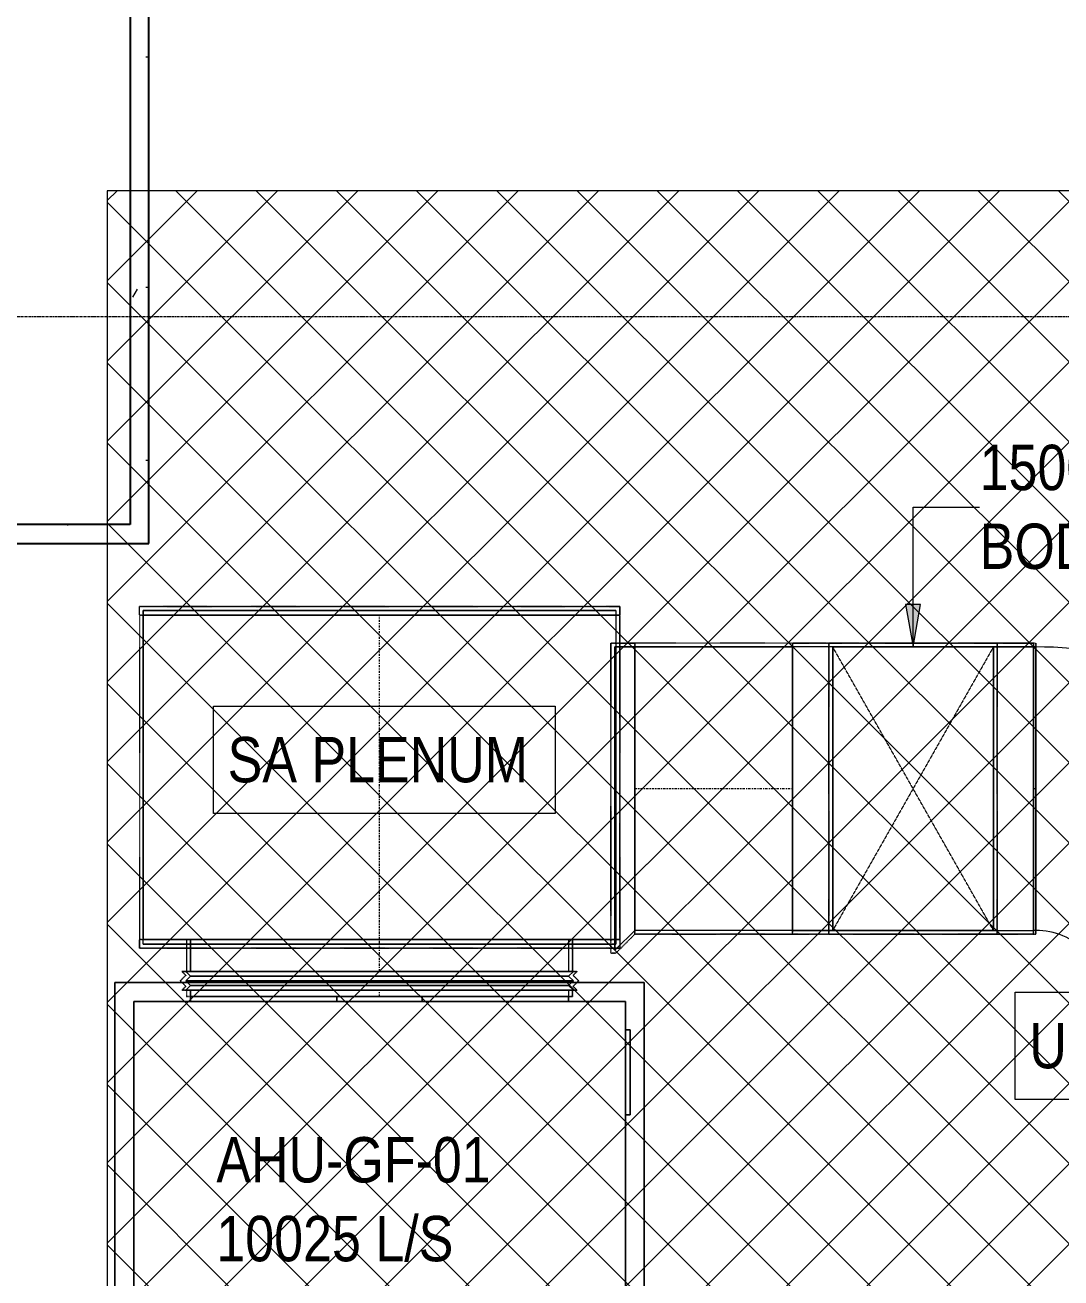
# Model space of a CAD drawing. Header units: inches. Extents: x -83664 to 20107, y -47222 to 19398.
# Drawn here: x -63427 to -57950, y -5850 to 778 of the extents above; entities that cross this region are included whole.
import ezdxf

# ---------------------------------------------------------------- set-up
doc = ezdxf.new("R2010")
doc.units = ezdxf.units.IN
doc.header["$MEASUREMENT"] = 0
for name, pattern in [('Center', [29.999999, 12, -6, 6, -6]), ('Grid Line', [22.225, 12.7, -3.175, 3.175, -3.175]), ('Hidden 0_50', [1.0584, 0.5292, -0.5292]), ('Hidden 1_5', [2.2, 1.5, -0.7])]:
    doc.linetypes.add(name, pattern=pattern)
doc.layers.add('A-DETL', color=7, linetype='Continuous', lineweight=18, true_color=0x00a600)
doc.layers.add('M-HVAC-DUCT', color=7, linetype='Continuous', lineweight=9, true_color=0xffe97f)
for name, color, linetype, lineweight in [('A-DETL-GENF', 7, 'Continuous', 9), ('A-WALL', 7, 'Continuous', 9), ('A-WALL-PATT', 7, 'Continuous', 25), ('G-ANNO-TEXT', 7, 'Continuous', 9), ('M-EQPM', 7, 'Continuous', 18), ('M-HVAC-DUCT-ANNO', 7, 'Continuous', 9), ('M-HVAC-DUCT-CNTR', 7, 'Center', 9), ('M-HVAC-DUCT-IDEN', 7, 'Continuous', 18), ('S-GRID', 7, 'Continuous', 9)]:
    doc.layers.add(name, color=color, linetype=linetype, lineweight=lineweight)
doc.styles.add('Arial Narrow_21', font='ARIALN.TTF', dxfattribs={"height": 240})
pattern_1 = [(0, (0, 0), (1219.2, 304.8), [50.292, -864.108, 50.292, -864.108, -4876.8]), (0, (0, 0), (1219.2, 304.8), [-1828.8, 50.292, -1778.508, 50.292, -864.108, -2133.6]), (0, (0, 0), (1219.2, 304.8), [-4572, 50.292, -559.308, 50.292, -1473.708]), (120, (457.2, 152.4), (-873.56454, 903.4582), [50.292, -864.108, 50.292, -864.108, -4876.8]), (120, (457.2, 152.4), (-873.56454, 903.4582), [-1828.8, 50.292, -1778.508, 50.292, -864.108, -2133.6]), (120, (457.2, 152.4), (-873.56454, 903.4582), [-4572, 50.292, -559.308, 50.292, -1473.708]), (240, (609.6, 762), (-345.63546, -1208.2582), [50.292, -864.108, 50.292, -864.108, -4876.8]), (240, (609.6, 762), (-345.63546, -1208.2582), [-1828.8, 50.292, -1778.508, 50.292, -864.108, -2133.6]), (240, (609.6, 762), (-345.63546, -1208.2582), [-4572, 50.292, -559.308, 50.292, -1473.708])]

# ---------------------------------------------------------------- blocks, each defined once
blk = doc.blocks.new('TEMW-ME-AHU-Fresh Air Handling Unit - AHU-GF-01-8296108-FIRST FLOOR AC CONDITIONING LAYOUT - PART A')
at = {"layer": 'M-EQPM'}
for p, q in [((5300, 2700), (-100, 2700)), ((-100, 2700), (-100, -100)), ((-100, -100), (-100, 2700)), ((-100, 2700), (5300, 2700)), ((5300, -100), (5300, 2700)), ((5300, 2700), (5300, -100)), ((5200, 2600), (0, 2600)), ((0, 2600), (0, 0)), ((0, 0), (0, 2600)), ((0, 2600), (5200, 2600)), ((5200, 2600), (2600, 2600)), ((2600, 2600), (2600, 0)), ((2600, 0), (2600, 2600)), ((2600, 2600), (5200, 2600)), ((5200, 0), (5200, 2600)), ((5200, 2600), (5200, 0)), ((5200, 0), (5200, 2600)), ((5200, 2600), (5200, 0)), ((0, 2300), (-25, 2300)), ((-25, 2300), (-25, 300)), ((-25, 300), (-25, 2300)), ((-25, 2300), (0, 2300)), ((0, 300), (0, 2300)), ((0, 2300), (0, 300)), ((2600, 2300), (2575, 2300)), ((2575, 2300), (2575, 300)), ((2575, 300), (2575, 2300)), ((2575, 2300), (2600, 2300)), ((2600, 300), (2600, 2300)), ((2600, 2300), (2600, 300)), ((5225, 2300), (5200, 2300)), ((5200, 2300), (5200, 300)), ((5200, 300), (5200, 2300)), ((5200, 2300), (5225, 2300)), ((5225, 300), (5225, 2300)), ((5225, 2300), (5225, 300)), ((5225, 1525), (5200, 1525)), ((5200, 1525), (5200, 1075)), ((5200, 1075), (5200, 1525)), ((5200, 1525), (5225, 1525)), ((5225, 1075), (5225, 1525)), ((5225, 1525), (5225, 1075)), ((5200, 1075), (5225, 1075)), ((5225, 1075), (5200, 1075)), ((-25, 300), (0, 300)), ((0, 300), (-25, 300)), ((2575, 300), (2600, 300)), ((2600, 300), (2575, 300)), ((5200, 300), (5225, 300)), ((5225, 300), (5200, 300)), ((0, 0), (5200, 0)), ((5200, 0), (0, 0)), ((1263.1, 0), (1233.1, 0)), ((1263.1, 0), (1233.1, 0)), ((1333.1, 0), (1313.1, 0)), ((1333.1, 0), (1313.1, 0)), ((1413.1, 0), (1383.1, 0)), ((1413.1, 0), (1383.1, 0)), ((2600, 0), (5200, 0)), ((5200, 0), (2600, 0)), ((5050, 0), (4600, 0)), ((4600, 0), (4600, -25)), ((4600, -25), (4600, 0)), ((4600, 0), (5050, 0)), ((5050, -25), (5050, 0)), ((5050, 0), (5050, -25)), ((1233.1, 0), (1233.1, -100)), ((1263.1, -100), (1263.1, 0)), ((1313.1, 0), (1313.1, -100)), ((1333.1, -100), (1333.1, 0)), ((1383.1, 0), (1383.1, -100)), ((1413.1, -100), (1413.1, 0)), ((4600, -25), (5050, -25)), ((5050, -25), (4600, -25)), ((-100, -100), (5300, -100)), ((5300, -100), (-100, -100)), ((1233.1, -100), (1263.1, -100)), ((1233.1, -100), (1263.1, -100)), ((1313.1, -100), (1333.1, -100)), ((1313.1, -100), (1333.1, -100)), ((1383.1, -100), (1413.1, -100)), ((1383.1, -100), (1413.1, -100))]:
    blk.add_line(p, q, dxfattribs=at)
blk = doc.blocks.new('REMC_M_FLEX CONNECTION_Type 2 - V_SAD-8296109-FIRST FLOOR AC CONDITIONING LAYOUT - PART A')
at = {"layer": 'M-HVAC-DUCT', "color": 30, "true_color": 0xff7f00}
for p, q in [((88903.6, 94119.2), (88878.6, 94144.2)), ((88878.6, 94144.2), (88903.6, 94119.2)), ((88878.6, 94144.2), (90928.6, 94144.2)), ((90928.6, 94144.2), (88878.6, 94144.2)), ((90903.6, 94119.2), (90928.6, 94144.2)), ((90903.6, 94119.2), (90928.6, 94144.2)), ((88878.6, 94094.2), (88903.6, 94119.2)), ((88903.6, 94119.2), (88878.6, 94094.2)), ((88878.6, 94094.2), (90928.6, 94094.2)), ((90928.6, 94094.2), (88878.6, 94094.2)), ((90928.6, 94094.2), (88878.6, 94094.2)), ((88903.6, 94069.2), (88878.6, 94094.2)), ((88878.6, 94094.2), (90928.6, 94094.2)), ((88878.6, 94094.2), (88903.6, 94069.2)), ((88878.6, 94044.2), (88903.6, 94069.2)), ((88903.6, 94069.2), (88878.6, 94044.2)), ((90903.6, 94119.2), (88903.6, 94119.2)), ((88903.6, 94119.2), (90903.6, 94119.2)), ((90903.6, 94119.2), (88903.6, 94119.2)), ((88903.6, 94119.2), (90903.6, 94119.2)), ((90903.6, 94069.2), (88903.6, 94069.2)), ((88903.6, 94069.2), (90903.6, 94069.2)), ((88903.6, 94069.2), (90903.6, 94069.2)), ((90903.6, 94069.2), (88903.6, 94069.2)), ((90903.6, 94119.2), (90928.6, 94094.2)), ((90903.6, 94119.2), (90928.6, 94094.2)), ((90928.6, 94094.2), (90903.6, 94069.2)), ((90928.6, 94094.2), (90903.6, 94069.2)), ((90903.6, 94069.2), (90928.6, 94044.2)), ((90903.6, 94069.2), (90928.6, 94044.2)), ((88878.6, 94044.2), (90928.6, 94044.2)), ((90928.6, 94044.2), (88878.6, 94044.2))]:
    blk.add_line(p, q, dxfattribs=at)
blk = doc.blocks.new('M_Rec Endcap - Standard-8296110-FIRST FLOOR AC CONDITIONING LAYOUT - PART A')
at = {"layer": 'M-HVAC-DUCT', "color": 30, "true_color": 0xff7f00}
for p, q in [((0, 1250), (0, -1250)), ((0, -1250), (0, 1250)), ((0, 1250), (25, 1250)), ((25, 1250), (0, 1250)), ((25, 1250), (25, -1250)), ((25, -1250), (25, 1250)), ((25, -1250), (0, -1250)), ((25, -1250), (0, -1250))]:
    blk.add_line(p, q, dxfattribs=at)
blk = doc.blocks.new('M_Rec Tap - Beveled - Standard-8296111-FIRST FLOOR AC CONDITIONING LAYOUT - PART A')
at = {"layer": 'M-HVAC-DUCT', "color": 30, "true_color": 0xff7f00}
for p, q in [((0, 850), (-6.096, 850)), ((-6.096, -750), (-6.096, 850)), ((-6.096, 850), (-6.096, -750)), ((-6.096, 850), (0, 850)), ((100, 750), (0, 850)), ((100, 750), (0, 850)), ((100, 750), (100, -750)), ((100, -750), (100, 750)), ((-6.096, -750), (100, -750)), ((100, -750), (-6.096, -750))]:
    blk.add_line(p, q, dxfattribs=at)
blk = doc.blocks.new('M_Rec Elbow - Radius - 0_75W-8296114-FIRST FLOOR AC CONDITIONING LAYOUT - PART A')
at = {"layer": 'M-HVAC-DUCT', "color": 30, "true_color": 0xff7f00}
for p, q in [((92087.6, 94360.8), (92087.6, 95860.8)), ((92087.6, 95860.8), (92087.6, 94360.8)), ((92300.1, 95860.8), (92087.6, 95860.8)), ((93150.1, 95860.8), (92087.6, 95860.8)), ((92300.1, 94360.8), (92300.1, 95860.8)), ((93150.1, 95860.8), (92300.1, 95860.8)), ((92300.1, 95860.8), (92300.1, 94360.8)), ((93150.1, 94360.8), (93150.1, 95860.8)), ((92087.6, 94360.8), (92300.1, 94360.8)), ((93150.1, 94360.8), (92087.6, 94360.8)), ((92300.1, 94360.8), (93150.1, 94360.8))]:
    blk.add_line(p, q, dxfattribs=at)
blk = doc.blocks.new('M_Rec Elbow - Radius - 0_75W-V153-FIRST FLOOR AC CONDITIONING LAYOUT - PART A')
at = {"layer": 'M-HVAC-DUCT', "color": 30, "true_color": 0xff7f00}
for p, q in [((92300.1, 95860.8), (92300.1, 94360.8)), ((92300.1, 94360.8), (92300.1, 95860.8)), ((92300.1, 95860.8), (93150.1, 95860.8)), ((92300.1, 95860.8), (93362.6, 95860.8)), ((93150.1, 95860.8), (93150.1, 94360.8)), ((93362.6, 95860.8), (93150.1, 95860.8)), ((93362.6, 95860.8), (93362.6, 94360.8)), ((93362.6, 94360.8), (93362.6, 95860.8)), ((93150.1, 94360.8), (92300.1, 94360.8)), ((92300.1, 94360.8), (93362.6, 94360.8)), ((93150.1, 94360.8), (93362.6, 94360.8))]:
    blk.add_line(p, q, dxfattribs=at)
blk = doc.blocks.new('M_Rec Elbow - Radius - 0_75W-8365918-FIRST FLOOR AC CONDITIONING LAYOUT - PART A')
at = {"layer": 'M-HVAC-DUCT', "color": 30, "true_color": 0xff7f00}
for p, q in [((-200.8, 859.8), (859.8, -200.8)), ((859.8, -200.8), (-200.8, 859.8)), ((-466, 750), (-466, -750)), ((-466, -750), (-466, 750))]:
    blk.add_line(p, q, dxfattribs=at)
for radius in [375, 375, 1875, 1875]:
    blk.add_arc((-466, 1125), radius, 270, 315, dxfattribs=at)
blk = doc.blocks.new('TEMW-SMBZ-HO-BM-HVAC-00002_rvt-1-FIRST FLOOR AC CONDITIONING LAYOUT - PART A')
at = {"layer": 'M-HVAC-DUCT', "color": 30, "linetype": 'Hidden 0_50', "true_color": 0xff7f00}
for p, q in [((91173.6, 96073.7), (88633.6, 96073.7)), ((88633.6, 96073.7), (91173.6, 96073.7)), ((88633.6, 96028.7), (88633.6, 96073.7)), ((88633.6, 96028.7), (88633.6, 96073.7)), ((91173.6, 96073.7), (91173.6, 96028.7)), ((91173.6, 96028.7), (91173.6, 96073.7)), ((91173.6, 96028.7), (88633.6, 96028.7)), ((88633.6, 96028.7), (91173.6, 96028.7)), ((88633.6, 96028.7), (88633.6, 94312.8)), ((88633.6, 96028.7), (88633.6, 94312.8)), ((91173.6, 96028.7), (88633.6, 96028.7)), ((88633.6, 96028.7), (91173.6, 96028.7)), ((91173.6, 94312.8), (91173.6, 96028.7)), ((91173.6, 96028.7), (91173.6, 94312.8)), ((91127.5, 94240.8), (91127.5, 95880.8)), ((91127.5, 95880.8), (91253.6, 95880.8)), ((91253.6, 95880.8), (91127.5, 95880.8)), ((91127.5, 95880.8), (91127.5, 94240.8)), ((91253.6, 95880.8), (91253.6, 94340.8)), ((91253.6, 94340.8), (91253.6, 95880.8)), ((91253.6, 94340.8), (91253.6, 95880.8)), ((91253.6, 95880.8), (91253.6, 94340.8)), ((92087.6, 95880.8), (91253.6, 95880.8)), ((92087.6, 95880.8), (91253.6, 95880.8)), ((92087.6, 94340.8), (92087.6, 95880.8)), ((92087.6, 95880.8), (92087.6, 94340.8)), ((93170.1, 95880.8), (92087.6, 95880.8)), ((92087.6, 95880.8), (92280.1, 95880.8)), ((92087.6, 95880.8), (92087.6, 94340.8)), ((92087.6, 95880.8), (92087.6, 94340.8)), ((92280.1, 94340.8), (92280.1, 95880.8)), ((92280.1, 95880.8), (93170.1, 95880.8)), ((93170.1, 95880.8), (92280.1, 95880.8)), ((92280.1, 95880.8), (92280.1, 94340.8)), ((92280.1, 94340.8), (92280.1, 95880.8)), ((92280.1, 95880.8), (93170.1, 95880.8)), ((92280.1, 94340.8), (92280.1, 95880.8)), ((92280.1, 95880.8), (92280.1, 94340.8)), ((93170.1, 95880.8), (92280.1, 95880.8)), ((93362.6, 95880.8), (92280.1, 95880.8)), ((92280.1, 94340.8), (92280.1, 95880.8)), ((93170.1, 95880.8), (93170.1, 94340.8)), ((93170.1, 94340.8), (93170.1, 95880.8)), ((93170.1, 95880.8), (93170.1, 94340.8)), ((93170.1, 95880.8), (93362.6, 95880.8)), ((93170.1, 94340.8), (93170.1, 95880.8)), ((93362.6, 94340.8), (93362.6, 95880.8)), ((93362.6, 95880.8), (93362.6, 94340.8)), ((93374.3, 95880.8), (93362.6, 95880.8)), ((93374.3, 95880.8), (93362.6, 95880.8)), ((93362.6, 95880.8), (93362.6, 94340.8)), ((93362.6, 94340.8), (93362.6, 95880.8)), ((93374.3, 94340.8), (93374.3, 95880.8)), ((93374.3, 95880.8), (93374.3, 94340.8)), ((91253.6, 94340.8), (91153.6, 94240.8)), ((91153.6, 94240.8), (91253.6, 94340.8)), ((91253.6, 94340.8), (92087.6, 94340.8)), ((92087.6, 94340.8), (91253.6, 94340.8)), ((92280.1, 94340.8), (92087.6, 94340.8)), ((92087.6, 94340.8), (93170.1, 94340.8)), ((93170.1, 94340.8), (92280.1, 94340.8)), ((92280.1, 94340.8), (93170.1, 94340.8)), ((93170.1, 94340.8), (92280.1, 94340.8)), ((92280.1, 94340.8), (93362.6, 94340.8)), ((92280.1, 94340.8), (93170.1, 94340.8)), ((93362.6, 94340.8), (93170.1, 94340.8)), ((93362.6, 94340.8), (93374.3, 94340.8)), ((93374.3, 94340.8), (93362.6, 94340.8)), ((91173.6, 94312.8), (88633.6, 94312.8)), ((88633.6, 94312.8), (91173.6, 94312.8)), ((88633.6, 94312.8), (91173.6, 94312.8)), ((91173.6, 94312.8), (88633.6, 94312.8)), ((88633.6, 94267.8), (88633.6, 94312.8)), ((88633.6, 94312.8), (88633.6, 94267.8)), ((88633.6, 94267.8), (91173.6, 94267.8)), ((91173.6, 94267.8), (88633.6, 94267.8)), ((90923.6, 94312.8), (88883.6, 94312.8)), ((88883.6, 94312.8), (90923.6, 94312.8)), ((88883.6, 94312.8), (88883.6, 94144.2)), ((88883.6, 94312.8), (88883.6, 94144.2)), ((90923.6, 94144.2), (90923.6, 94312.8)), ((90923.6, 94312.8), (90923.6, 94144.2)), ((91173.6, 94312.8), (91173.6, 94267.8)), ((91173.6, 94312.8), (91173.6, 94267.8)), ((91153.6, 94240.8), (91127.5, 94240.8)), ((91127.5, 94240.8), (91153.6, 94240.8)), ((88850.3, 94094.2), (88879.5, 94123.3)), ((88879.5, 94123.3), (88850.3, 94094.2)), ((88858.6, 94144.2), (90948.6, 94144.2)), ((88879.5, 94123.3), (88858.6, 94144.2)), ((88858.6, 94144.2), (88879.5, 94123.3)), ((90948.6, 94144.2), (88858.6, 94144.2)), ((90923.6, 94144.2), (88883.6, 94144.2)), ((88883.6, 94144.2), (90923.6, 94144.2)), ((90948.6, 94144.2), (90927.7, 94123.3)), ((90927.7, 94123.3), (90948.6, 94144.2)), ((90927.7, 94123.3), (90956.9, 94094.2)), ((90956.9, 94094.2), (90927.7, 94123.3)), ((88879.5, 94065), (88850.3, 94094.2)), ((88850.3, 94094.2), (88879.5, 94065)), ((88858.6, 94044.2), (88879.5, 94065)), ((88879.5, 94065), (88858.6, 94044.2)), ((90956.9, 94094.2), (90927.7, 94065)), ((90927.7, 94065), (90956.9, 94094.2)), ((90927.7, 94065), (90948.6, 94044.2)), ((90948.6, 94044.2), (90927.7, 94065)), ((90948.6, 94044.2), (88858.6, 94044.2)), ((88858.6, 94044.2), (90948.6, 94044.2)), ((90923.6, 94044.2), (88883.6, 94044.2)), ((88883.6, 94044.2), (90923.6, 94044.2)), ((88883.6, 94044.2), (88883.6, 94010.7)), ((88883.6, 94044.2), (88883.6, 94010.7)), ((90923.6, 94010.7), (88883.6, 94010.7)), ((88883.6, 94010.7), (90923.6, 94010.7)), ((90923.6, 94010.7), (90923.6, 94044.2)), ((90923.6, 94044.2), (90923.6, 94010.7))]:
    blk.add_line(p, q, dxfattribs=at)
at = {"layer": 'M-HVAC-DUCT', "color": 30, "true_color": 0xff7f00}
for p, q in [((88653.6, 96028.7), (91153.6, 96028.7)), ((91153.6, 96028.7), (88653.6, 96028.7)), ((88653.6, 94312.8), (88653.6, 96028.7)), ((88653.6, 96028.7), (88653.6, 94312.8)), ((91153.6, 96028.7), (91153.6, 94312.8)), ((91153.6, 96028.7), (91153.6, 94312.8)), ((91147.5, 95860.8), (91153.6, 95860.8)), ((91153.6, 95860.8), (91147.5, 95860.8)), ((91147.5, 94312.8), (91147.5, 95860.8)), ((91147.5, 95860.8), (91147.5, 94312.8)), ((91153.6, 95860.8), (91153.6, 94312.8)), ((91153.6, 95860.8), (91153.6, 94312.8)), ((91253.6, 95860.8), (91253.6, 94360.8)), ((91253.6, 94360.8), (91253.6, 95860.8)), ((91253.6, 95860.8), (92087.6, 95860.8)), ((92087.6, 95860.8), (91253.6, 95860.8)), ((92087.6, 95860.8), (92087.6, 94360.8)), ((92087.6, 94360.8), (92087.6, 95860.8)), ((93362.6, 95860.8), (93362.6, 94360.8)), ((93362.6, 94360.8), (93362.6, 95860.8)), ((93362.6, 95860.8), (93374.3, 95860.8)), ((93374.3, 95860.8), (93362.6, 95860.8)), ((93374.3, 95860.8), (93374.3, 94360.8)), ((93374.3, 94360.8), (93374.3, 95860.8)), ((92087.6, 94360.8), (91253.6, 94360.8)), ((92087.6, 94360.8), (91253.6, 94360.8)), ((93374.3, 94360.8), (93362.6, 94360.8)), ((93374.3, 94360.8), (93362.6, 94360.8)), ((88653.6, 94312.8), (91153.6, 94312.8)), ((91153.6, 94312.8), (88653.6, 94312.8)), ((88903.6, 94312.8), (90903.6, 94312.8)), ((90903.6, 94312.8), (88903.6, 94312.8)), ((88903.6, 94144.2), (88903.6, 94312.8)), ((88903.6, 94312.8), (88903.6, 94144.2)), ((90903.6, 94312.8), (90903.6, 94144.2)), ((90903.6, 94312.8), (90903.6, 94144.2)), ((91147.5, 94312.8), (91153.6, 94312.8)), ((91147.5, 94312.8), (91153.6, 94312.8)), ((88903.6, 94144.2), (90903.6, 94144.2)), ((90903.6, 94144.2), (88903.6, 94144.2)), ((88903.6, 94044.2), (90903.6, 94044.2)), ((90903.6, 94044.2), (88903.6, 94044.2)), ((88903.6, 94010.7), (88903.6, 94044.2)), ((88903.6, 94044.2), (88903.6, 94010.7)), ((88903.6, 94010.7), (90903.6, 94010.7)), ((90903.6, 94010.7), (88903.6, 94010.7)), ((90903.6, 94044.2), (90903.6, 94010.7)), ((90903.6, 94044.2), (90903.6, 94010.7))]:
    blk.add_line(p, q, dxfattribs=at)
at = {"layer": 'M-HVAC-DUCT-ANNO', "color": 30, "linetype": 'Hidden 1_5', "true_color": 0xff7f00}
for p, q in [((92300.1, 94360.8), (92300.1, 95860.8)), ((92300.1, 95860.8), (93150.1, 95860.8)), ((93150.1, 95860.8), (92300.1, 94360.8)), ((93150.1, 94360.8), (92300.1, 95860.8)), ((93150.1, 95860.8), (93150.1, 94360.8)), ((93150.1, 94360.8), (92300.1, 94360.8))]:
    blk.add_line(p, q, dxfattribs=at)
at = {"layer": 'M-HVAC-DUCT-CNTR', "color": 30, "true_color": 0xff7f00}
for p, q in [((89903.6, 94312.8), (89903.6, 96028.7)), ((91253.6, 95110.8), (92087.6, 95110.8)), ((93362.6, 95110.8), (93374.3, 95110.8)), ((89903.6, 94144.2), (89903.6, 94312.8)), ((89903.6, 94010.7), (89903.6, 94044.2))]:
    blk.add_line(p, q, dxfattribs=at)
at = {"layer": 'M-EQPM', "color": 6, "linetype": 'Hidden 0_50', "lineweight": 9, "true_color": 0xff00ff, "rotation": 89.99999999999993}
blk.add_blockref('TEMW-ME-AHU-Fresh Air Handling Unit - AHU-GF-01-8296108-FIRST FLOOR AC CONDITIONING LAYOUT - PART A', (91203.6, 88785.7), dxfattribs=at)
at = {"layer": 'M-HVAC-DUCT', "color": 6, "linetype": 'Hidden 0_50', "lineweight": 9, "true_color": 0xff00ff}
for name, p, rotation in [('M_Rec Elbow - Radius - 0_75W-8365918-FIRST FLOOR AC CONDITIONING LAYOUT - PART A', (93840.3, 95110.8), 134.9999999999998), ('M_Rec Endcap - Standard-8296110-FIRST FLOOR AC CONDITIONING LAYOUT - PART A', (89903.6, 96028.7), 90), ('M_Rec Endcap - Standard-8296110-FIRST FLOOR AC CONDITIONING LAYOUT - PART A', (89903.6, 94312.8), 270)]:
    blk.add_blockref(name, p, dxfattribs=dict(at, rotation=rotation))
at = {"layer": 'M-HVAC-DUCT', "color": 6, "linetype": 'Hidden 0_50', "lineweight": 9, "true_color": 0xff00ff, "extrusion": (0, 0, -1), "rotation": 180}
blk.add_blockref('M_Rec Tap - Beveled - Standard-8296111-FIRST FLOOR AC CONDITIONING LAYOUT - PART A', (-91153.6, 95110.8), dxfattribs=at)
at = {"layer": 'M-HVAC-DUCT', "color": 6, "linetype": 'Hidden 0_50', "lineweight": 9, "true_color": 0xff00ff}
for name in ['M_Rec Elbow - Radius - 0_75W-8296114-FIRST FLOOR AC CONDITIONING LAYOUT - PART A', 'M_Rec Elbow - Radius - 0_75W-V153-FIRST FLOOR AC CONDITIONING LAYOUT - PART A', 'REMC_M_FLEX CONNECTION_Type 2 - V_SAD-8296109-FIRST FLOOR AC CONDITIONING LAYOUT - PART A']:
    blk.add_blockref(name, (0, 0), dxfattribs=at)
blk = doc.blocks.new('TEMW-SMBZ-HO-BM-HVAC-00002_rvt-2-FIRST FLOOR AC CONDITIONING LAYOUT - PART A')
at = {"layer": 'M-HVAC-DUCT', "color": 30, "linetype": 'Hidden 0_50', "true_color": 0xff7f00}
for p, q in [((91173.6, 96073.7), (88633.6, 96073.7)), ((88633.6, 96073.7), (91173.6, 96073.7)), ((88633.6, 96028.7), (88633.6, 96073.7)), ((88633.6, 96028.7), (88633.6, 96073.7)), ((91173.6, 96073.7), (91173.6, 96028.7)), ((91173.6, 96028.7), (91173.6, 96073.7)), ((91173.6, 96028.7), (88633.6, 96028.7)), ((88633.6, 96028.7), (91173.6, 96028.7)), ((88633.6, 96028.7), (88633.6, 94312.8)), ((88633.6, 96028.7), (88633.6, 94312.8)), ((91173.6, 96028.7), (88633.6, 96028.7)), ((88633.6, 96028.7), (91173.6, 96028.7)), ((91173.6, 94312.8), (91173.6, 96028.7)), ((91173.6, 96028.7), (91173.6, 94312.8)), ((91127.5, 94240.8), (91127.5, 95880.8)), ((91127.5, 95880.8), (91253.6, 95880.8)), ((91253.6, 95880.8), (91127.5, 95880.8)), ((91127.5, 95880.8), (91127.5, 94240.8)), ((91253.6, 95880.8), (91253.6, 94340.8)), ((91253.6, 94340.8), (91253.6, 95880.8)), ((91253.6, 94340.8), (91253.6, 95880.8)), ((91253.6, 95880.8), (91253.6, 94340.8)), ((92087.6, 95880.8), (91253.6, 95880.8)), ((92087.6, 95880.8), (91253.6, 95880.8)), ((92087.6, 94340.8), (92087.6, 95880.8)), ((92087.6, 95880.8), (92087.6, 94340.8)), ((93170.1, 95880.8), (92087.6, 95880.8)), ((92087.6, 95880.8), (92280.1, 95880.8)), ((92087.6, 95880.8), (92087.6, 94340.8)), ((92087.6, 95880.8), (92087.6, 94340.8)), ((92280.1, 94340.8), (92280.1, 95880.8)), ((92280.1, 95880.8), (93170.1, 95880.8)), ((93170.1, 95880.8), (92280.1, 95880.8)), ((92280.1, 95880.8), (92280.1, 94340.8)), ((92280.1, 94340.8), (92280.1, 95880.8)), ((92280.1, 95880.8), (93170.1, 95880.8)), ((92280.1, 94340.8), (92280.1, 95880.8)), ((92280.1, 95880.8), (92280.1, 94340.8)), ((93170.1, 95880.8), (92280.1, 95880.8)), ((93362.6, 95880.8), (92280.1, 95880.8)), ((92280.1, 94340.8), (92280.1, 95880.8)), ((93170.1, 95880.8), (93170.1, 94340.8)), ((93170.1, 94340.8), (93170.1, 95880.8)), ((93170.1, 95880.8), (93170.1, 94340.8)), ((93170.1, 95880.8), (93362.6, 95880.8)), ((93170.1, 94340.8), (93170.1, 95880.8)), ((93362.6, 94340.8), (93362.6, 95880.8)), ((93362.6, 95880.8), (93362.6, 94340.8)), ((93374.3, 95880.8), (93362.6, 95880.8)), ((93374.3, 95880.8), (93362.6, 95880.8)), ((93362.6, 95880.8), (93362.6, 94340.8)), ((93362.6, 94340.8), (93362.6, 95880.8)), ((93374.3, 94340.8), (93374.3, 95880.8)), ((93374.3, 95880.8), (93374.3, 94340.8)), ((91253.6, 94340.8), (91153.6, 94240.8)), ((91153.6, 94240.8), (91253.6, 94340.8)), ((91253.6, 94340.8), (92087.6, 94340.8)), ((92087.6, 94340.8), (91253.6, 94340.8)), ((92280.1, 94340.8), (92087.6, 94340.8)), ((92087.6, 94340.8), (93170.1, 94340.8)), ((93170.1, 94340.8), (92280.1, 94340.8)), ((92280.1, 94340.8), (93170.1, 94340.8)), ((93170.1, 94340.8), (92280.1, 94340.8)), ((92280.1, 94340.8), (93362.6, 94340.8)), ((92280.1, 94340.8), (93170.1, 94340.8)), ((93362.6, 94340.8), (93170.1, 94340.8)), ((93362.6, 94340.8), (93374.3, 94340.8)), ((93374.3, 94340.8), (93362.6, 94340.8)), ((91173.6, 94312.8), (88633.6, 94312.8)), ((88633.6, 94312.8), (91173.6, 94312.8)), ((88633.6, 94312.8), (91173.6, 94312.8)), ((91173.6, 94312.8), (88633.6, 94312.8)), ((88633.6, 94267.8), (88633.6, 94312.8)), ((88633.6, 94312.8), (88633.6, 94267.8)), ((88633.6, 94267.8), (91173.6, 94267.8)), ((91173.6, 94267.8), (88633.6, 94267.8)), ((90923.6, 94312.8), (88883.6, 94312.8)), ((88883.6, 94312.8), (90923.6, 94312.8)), ((88883.6, 94312.8), (88883.6, 94144.2)), ((88883.6, 94312.8), (88883.6, 94144.2)), ((90923.6, 94144.2), (90923.6, 94312.8)), ((90923.6, 94312.8), (90923.6, 94144.2)), ((91173.6, 94312.8), (91173.6, 94267.8)), ((91173.6, 94312.8), (91173.6, 94267.8)), ((91153.6, 94240.8), (91127.5, 94240.8)), ((91127.5, 94240.8), (91153.6, 94240.8)), ((88850.3, 94094.2), (88879.5, 94123.3)), ((88879.5, 94123.3), (88850.3, 94094.2)), ((88858.6, 94144.2), (90948.6, 94144.2)), ((88879.5, 94123.3), (88858.6, 94144.2)), ((88858.6, 94144.2), (88879.5, 94123.3)), ((90948.6, 94144.2), (88858.6, 94144.2)), ((90923.6, 94144.2), (88883.6, 94144.2)), ((88883.6, 94144.2), (90923.6, 94144.2)), ((90948.6, 94144.2), (90927.7, 94123.3)), ((90927.7, 94123.3), (90948.6, 94144.2)), ((90927.7, 94123.3), (90956.9, 94094.2)), ((90956.9, 94094.2), (90927.7, 94123.3)), ((88879.5, 94065), (88850.3, 94094.2)), ((88850.3, 94094.2), (88879.5, 94065)), ((88858.6, 94044.2), (88879.5, 94065)), ((88879.5, 94065), (88858.6, 94044.2)), ((90956.9, 94094.2), (90927.7, 94065)), ((90927.7, 94065), (90956.9, 94094.2)), ((90927.7, 94065), (90948.6, 94044.2)), ((90948.6, 94044.2), (90927.7, 94065)), ((90948.6, 94044.2), (88858.6, 94044.2)), ((88858.6, 94044.2), (90948.6, 94044.2)), ((90923.6, 94044.2), (88883.6, 94044.2)), ((88883.6, 94044.2), (90923.6, 94044.2)), ((88883.6, 94044.2), (88883.6, 94010.7)), ((88883.6, 94044.2), (88883.6, 94010.7)), ((90923.6, 94010.7), (88883.6, 94010.7)), ((88883.6, 94010.7), (90923.6, 94010.7)), ((90923.6, 94010.7), (90923.6, 94044.2)), ((90923.6, 94044.2), (90923.6, 94010.7))]:
    blk.add_line(p, q, dxfattribs=at)
at = {"layer": 'M-HVAC-DUCT', "color": 30, "true_color": 0xff7f00}
for p, q in [((88653.6, 96028.7), (91153.6, 96028.7)), ((91153.6, 96028.7), (88653.6, 96028.7)), ((88653.6, 94312.8), (88653.6, 96028.7)), ((88653.6, 96028.7), (88653.6, 94312.8)), ((91153.6, 96028.7), (91153.6, 94312.8)), ((91153.6, 96028.7), (91153.6, 94312.8)), ((91147.5, 95860.8), (91153.6, 95860.8)), ((91153.6, 95860.8), (91147.5, 95860.8)), ((91147.5, 94312.8), (91147.5, 95860.8)), ((91147.5, 95860.8), (91147.5, 94312.8)), ((91153.6, 95860.8), (91153.6, 94312.8)), ((91153.6, 95860.8), (91153.6, 94312.8)), ((91253.6, 95860.8), (91253.6, 94360.8)), ((91253.6, 94360.8), (91253.6, 95860.8)), ((91253.6, 95860.8), (92087.6, 95860.8)), ((92087.6, 95860.8), (91253.6, 95860.8)), ((92087.6, 95860.8), (92087.6, 94360.8)), ((92087.6, 94360.8), (92087.6, 95860.8)), ((93362.6, 95860.8), (93362.6, 94360.8)), ((93362.6, 94360.8), (93362.6, 95860.8)), ((93362.6, 95860.8), (93374.3, 95860.8)), ((93374.3, 95860.8), (93362.6, 95860.8)), ((93374.3, 95860.8), (93374.3, 94360.8)), ((93374.3, 94360.8), (93374.3, 95860.8)), ((92087.6, 94360.8), (91253.6, 94360.8)), ((92087.6, 94360.8), (91253.6, 94360.8)), ((93374.3, 94360.8), (93362.6, 94360.8)), ((93374.3, 94360.8), (93362.6, 94360.8)), ((88653.6, 94312.8), (91153.6, 94312.8)), ((91153.6, 94312.8), (88653.6, 94312.8)), ((88903.6, 94312.8), (90903.6, 94312.8)), ((90903.6, 94312.8), (88903.6, 94312.8)), ((88903.6, 94144.2), (88903.6, 94312.8)), ((88903.6, 94312.8), (88903.6, 94144.2)), ((90903.6, 94312.8), (90903.6, 94144.2)), ((90903.6, 94312.8), (90903.6, 94144.2)), ((91147.5, 94312.8), (91153.6, 94312.8)), ((91147.5, 94312.8), (91153.6, 94312.8)), ((88903.6, 94144.2), (90903.6, 94144.2)), ((90903.6, 94144.2), (88903.6, 94144.2)), ((88903.6, 94044.2), (90903.6, 94044.2)), ((90903.6, 94044.2), (88903.6, 94044.2)), ((88903.6, 94010.7), (88903.6, 94044.2)), ((88903.6, 94044.2), (88903.6, 94010.7)), ((88903.6, 94010.7), (90903.6, 94010.7)), ((90903.6, 94010.7), (88903.6, 94010.7)), ((90903.6, 94044.2), (90903.6, 94010.7)), ((90903.6, 94044.2), (90903.6, 94010.7))]:
    blk.add_line(p, q, dxfattribs=at)
at = {"layer": 'M-HVAC-DUCT-ANNO', "color": 30, "linetype": 'Hidden 1_5', "true_color": 0xff7f00}
for p, q in [((92300.1, 94360.8), (92300.1, 95860.8)), ((92300.1, 95860.8), (93150.1, 95860.8)), ((93150.1, 95860.8), (92300.1, 94360.8)), ((93150.1, 94360.8), (92300.1, 95860.8)), ((93150.1, 95860.8), (93150.1, 94360.8)), ((93150.1, 94360.8), (92300.1, 94360.8))]:
    blk.add_line(p, q, dxfattribs=at)
at = {"layer": 'M-HVAC-DUCT-CNTR', "color": 30, "true_color": 0xff7f00}
for p, q in [((89903.6, 94312.8), (89903.6, 96028.7)), ((91253.6, 95110.8), (92087.6, 95110.8)), ((93362.6, 95110.8), (93374.3, 95110.8)), ((89903.6, 94144.2), (89903.6, 94312.8)), ((89903.6, 94010.7), (89903.6, 94044.2))]:
    blk.add_line(p, q, dxfattribs=at)
at = {"layer": 'M-EQPM', "color": 6, "linetype": 'Hidden 0_50', "lineweight": 9, "true_color": 0xff00ff, "rotation": 89.99999999999993}
blk.add_blockref('TEMW-ME-AHU-Fresh Air Handling Unit - AHU-GF-01-8296108-FIRST FLOOR AC CONDITIONING LAYOUT - PART A', (91203.6, 88785.7), dxfattribs=at)
at = {"layer": 'M-HVAC-DUCT', "color": 6, "linetype": 'Hidden 0_50', "lineweight": 9, "true_color": 0xff00ff}
for name, p, rotation in [('M_Rec Elbow - Radius - 0_75W-8365918-FIRST FLOOR AC CONDITIONING LAYOUT - PART A', (93840.3, 95110.8), 134.9999999999998), ('M_Rec Endcap - Standard-8296110-FIRST FLOOR AC CONDITIONING LAYOUT - PART A', (89903.6, 96028.7), 90), ('M_Rec Endcap - Standard-8296110-FIRST FLOOR AC CONDITIONING LAYOUT - PART A', (89903.6, 94312.8), 270)]:
    blk.add_blockref(name, p, dxfattribs=dict(at, rotation=rotation))
at = {"layer": 'M-HVAC-DUCT', "color": 6, "linetype": 'Hidden 0_50', "lineweight": 9, "true_color": 0xff00ff, "extrusion": (0, 0, -1), "rotation": 180}
blk.add_blockref('M_Rec Tap - Beveled - Standard-8296111-FIRST FLOOR AC CONDITIONING LAYOUT - PART A', (-91153.6, 95110.8), dxfattribs=at)
at = {"layer": 'M-HVAC-DUCT', "color": 6, "linetype": 'Hidden 0_50', "lineweight": 9, "true_color": 0xff00ff}
for name in ['M_Rec Elbow - Radius - 0_75W-8296114-FIRST FLOOR AC CONDITIONING LAYOUT - PART A', 'M_Rec Elbow - Radius - 0_75W-V153-FIRST FLOOR AC CONDITIONING LAYOUT - PART A', 'REMC_M_FLEX CONNECTION_Type 2 - V_SAD-8296109-FIRST FLOOR AC CONDITIONING LAYOUT - PART A']:
    blk.add_blockref(name, (0, 0), dxfattribs=at)
blk = doc.blocks.new('SMBZ_Hospital Arch Model_2026_01_29_rvt-1-FIRST FLOOR AC CONDITIONING LAYOUT - PART A')
at = {"layer": 'A-WALL-PATT', "lineweight": 9, "true_color": 0xbbbbbb}
h = blk.add_hatch(dxfattribs=at)
h.set_pattern_fill('FP_13', color=9, style=0, pattern_type=2)
h.set_pattern_definition(pattern_1)
h.paths.add_polyline_path([(88584.4, 96407.7), (88684.4, 96407.7), (88684.4, 107007.7), (88584.4, 107007.7), (88584.4, 96507.7)])
h = blk.add_hatch(dxfattribs=at)
h.set_pattern_fill('FP_13', color=9, style=0, pattern_type=2)
h.set_pattern_definition(pattern_1)
h.paths.add_polyline_path([(88584.4, 96407.7), (88584.4, 96507.7), (78084.4, 96507.7), (78084.4, 96407.7), (88463.6, 96407.7)])
at = {"layer": 'A-WALL', "color": 9, "lineweight": 25, "true_color": 0xbbbbbb}
for p, q in [((88584.4, 107007.7), (88584.4, 98273.8)), ((88684.4, 98273.8), (88684.4, 106907.7)), ((88584.4, 98273.8), (88584.4, 96507.7)), ((88684.4, 96407.7), (88684.4, 98273.8)), ((88463.6, 96507.7), (78084.4, 96507.7)), ((88584.4, 96507.7), (88463.6, 96507.7)), ((78184.4, 96407.7), (88463.6, 96407.7)), ((88463.6, 96407.7), (88584.4, 96407.7)), ((88584.4, 96407.7), (88684.4, 96407.7))]:
    blk.add_line(p, q, dxfattribs=at)
at = {"layer": 'A-WALL', "color": 9, "true_color": 0xbbbbbb}
for p, q in [((88584.4, 107007.7), (88584.4, 98273.8)), ((88684.4, 98273.8), (88684.4, 106907.7)), ((88584.4, 98273.8), (88584.4, 96507.7)), ((88684.4, 96407.7), (88684.4, 98273.8)), ((88463.6, 96507.7), (78084.4, 96507.7)), ((88584.4, 96507.7), (88463.6, 96507.7)), ((78184.4, 96407.7), (88463.6, 96407.7)), ((88463.6, 96407.7), (88584.4, 96407.7)), ((88684.4, 96407.7), (88584.4, 96407.7))]:
    blk.add_line(p, q, dxfattribs=at)

msp = doc.modelspace()

# ---------------------------------------------------------------- hatches: boundary and pattern name
at = {"layer": 'A-DETL-GENF', "true_color": 0xff0000}
h = msp.add_hatch(dxfattribs=at)
h.set_pattern_fill('FP_59', color=1, style=0, pattern_type=2)
h.set_pattern_definition([(45, (-151456.65, -98372.2), (-212.13203, 212.13203), []), (135, (-151456.65, -98372.2), (-212.13203, -212.13203), [])])
h.paths.add_polyline_path([(-62993, -37189.5), (-27297.3, -37189.5), (-27297.3, -98.4), (-62993, -98.4), (-62993, -33333)])
at = {"layer": 'M-HVAC-DUCT-IDEN', "lineweight": 9}
msp.add_hatch(color=256, dxfattribs=at).paths.add_polyline_path([(-58731.5, -2511.4), (-58691.8, -2286.4), (-58771.2, -2286.4)])

# ---------------------------------------------------------------- linework, layer by layer
at = {"layer": 'A-DETL', "color": 1, "lineweight": 9, "true_color": 0xff0000}
for p, q in [((-27297.3, -98.4), (-62993, -98.4)), ((-62993, -98.4), (-62993, -37189.5))]:
    msp.add_line(p, q, dxfattribs=at)
at = {"layer": 'G-ANNO-TEXT', "flags": 128}
for points in [[(-62431.2, -2825.5), (-60623.7, -2825.5), (-60623.7, -3392.5), (-62431.2, -3392.5)], [(-58191.8, -4338.3), (-57635.3, -4338.3), (-57635.3, -4905.3), (-58191.8, -4905.3)]]:
    msp.add_lwpolyline(points, close=True, dxfattribs=at)
at = {"layer": 'M-HVAC-DUCT-IDEN', "lineweight": 9}
for p, q in [((-58731.5, -1771.7), (-58379.6, -1771.7)), ((-58731.5, -2511.4), (-58731.5, -1771.7)), ((-58691.8, -2286.4), (-58771.2, -2286.4)), ((-58771.2, -2286.4), (-58731.5, -2511.4)), ((-58731.5, -2511.4), (-58691.8, -2286.4))]:
    msp.add_line(p, q, dxfattribs=at)
at = {"layer": 'S-GRID', "color": 254, "linetype": 'Grid Line', "true_color": 0xdcdcdc}
msp.add_line((20106.7, -764.5), (-81517, -764.5), dxfattribs=at)

# ---------------------------------------------------------------- block references
at = {"lineweight": 5}
for name in ['SMBZ_Hospital Arch Model_2026_01_29_rvt-1-FIRST FLOOR AC CONDITIONING LAYOUT - PART A', 'TEMW-SMBZ-HO-BM-HVAC-00002_rvt-1-FIRST FLOOR AC CONDITIONING LAYOUT - PART A', 'TEMW-SMBZ-HO-BM-HVAC-00002_rvt-2-FIRST FLOOR AC CONDITIONING LAYOUT - PART A']:
    msp.add_blockref(name, (-151456.7, -98372.2), dxfattribs=at)

# ---------------------------------------------------------------- texts
at = {"layer": 'G-ANNO-TEXT', "char_height": 240, "attachment_point": 1, "style": 'Arial Narrow_21'}
for s, insert, width in [('SA PLENUM', (-62356.2, -2987.9), 1996.202), ('UP', (-58116.8, -4500.7), 481.012), ('AHU-GF-01', (-62416, -5104.9), 1839.873), ('10025 L/S', (-62416, -5521.6), 1575.316)]:
    msp.add_mtext(s, dxfattribs=dict(at, insert=insert, width=width))
at = {"layer": 'M-HVAC-DUCT-IDEN', "lineweight": 9, "char_height": 240, "attachment_point": 1, "style": 'Arial Narrow_21'}
for s, insert, width in [('1500x850 SAD', (-58379.6, -1442.2), 2320.885), ('BOD : 1315', (-58379.6, -1858.9), 1803.797)]:
    msp.add_mtext(s, dxfattribs=dict(at, insert=insert, width=width))

doc.saveas('drawing.dxf')
